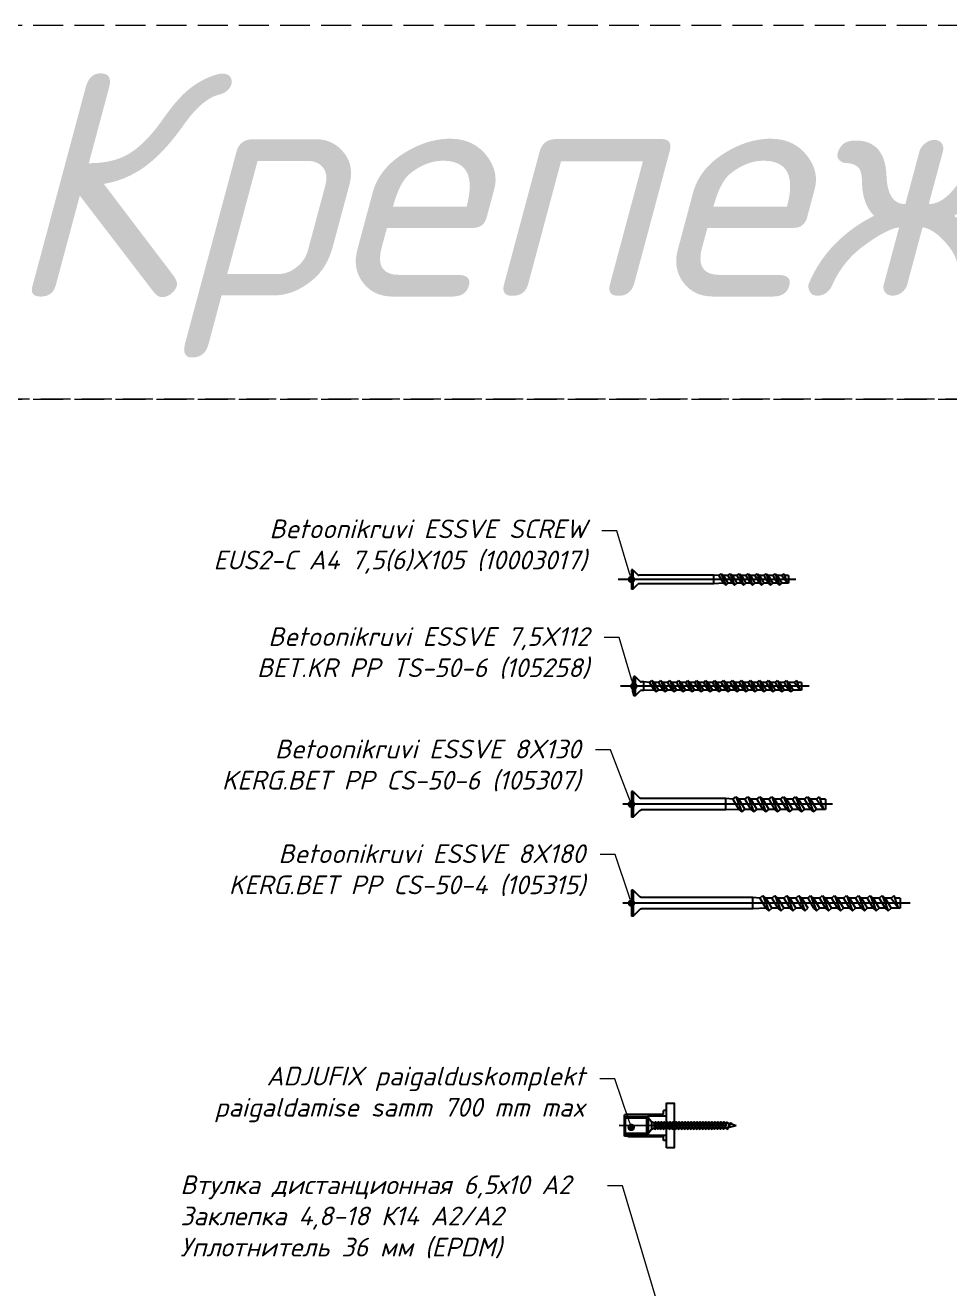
# Model space of a CAD drawing. Header units: millimetres. Extents: x -29692 to 34729, y -8412 to 43293.
# Drawn here: x -16220 to -15602, y 1656 to 2500 of the extents above; entities that cross this region are included whole.
import ezdxf
from ezdxf import colors
from ezdxf.entities.mleader import LeaderData, LeaderLine
from ezdxf.math import Vec2, Vec3

# ---------------------------------------------------------------- set-up
doc = ezdxf.new("R2010")
doc.units = ezdxf.units.MM
doc.linetypes.add('JIS_02_4.0', pattern=[5.5, 4, -1.5])
doc.layers.add('_0_004_Текст_01', color=7, linetype='Continuous', lineweight=18)
doc.layers.add('_0_023 _Линия_04', color=96, linetype='JIS_02_4.0', lineweight=9, plot=False)
doc.styles.add('_DZ_2.5', font='isocpeui.ttf', dxfattribs={"height": 2.5})
doc.styles.add('_DZ_4', font='isocpeui.ttf', dxfattribs={"height": 4})

# ---------------------------------------------------------------- blocks, each defined once
blk = doc.blocks.new('_Dot')
at = {"color": 0, "linetype": 'ByBlock', "lineweight": -2}
blk.add_line((-0.5, 0), (-1, 0), dxfattribs=at)
at = {"color": 0, "linetype": 'ByBlock', "const_width": 0.5}
blk.add_lwpolyline([(-0.25, 0, 1), (0.25, 0, 1)], format="xyb", close=True, dxfattribs=at)
blk = doc.blocks.new('ESSVE 7_5(6)X105')
at = {"color": 0, "linetype": 'ByBlock', "lineweight": -2}
for p, q in [((110, 0), (-8.83, 0)), ((0, 6.5), (0, -6.5)), ((0.87, 6.5), (0, 6.5)), ((0.87, 6.5), (0.87, -6.5)), ((0.87, 6.5), (4.22, 3.14)), ((55, 2.85), (4.93, 2.85)), ((55, -2.85), (55, 2.85)), ((58.5, 2.55), (55, 2.85)), ((58.5, 2.55), (60, 3.8)), ((58.5, 2.55), (61.5, -2.55)), ((60, 3.8), (61.5, 2.55)), ((60, 3.8), (63, -3.8)), ((64.5, 2.55), (61.5, 2.55)), ((61.5, 2.55), (64.5, -2.55)), ((64.5, 2.55), (66, 3.8)), ((64.5, 2.55), (67.5, -2.55)), ((66, 3.8), (69, -3.8)), ((66, 3.8), (67.5, 2.55)), ((70.5, 2.55), (67.5, 2.55)), ((67.5, 2.55), (70.5, -2.55)), ((70.5, 2.55), (72, 3.8)), ((70.5, 2.55), (73.5, -2.55)), ((72, 3.8), (75, -3.8)), ((72, 3.8), (73.5, 2.55)), ((76.5, 2.55), (73.5, 2.55)), ((73.5, 2.55), (76.5, -2.55)), ((76.5, 2.55), (78, 3.8)), ((76.5, 2.55), (79.5, -2.55)), ((78, 3.8), (81, -3.8)), ((78, 3.8), (79.5, 2.55)), ((82.5, 2.55), (79.5, 2.55)), ((79.5, 2.55), (82.5, -2.55)), ((82.5, 2.55), (84, 3.8)), ((82.5, 2.55), (85.5, -2.55)), ((84, 3.8), (87, -3.8)), ((84, 3.8), (85.5, 2.55)), ((88.5, 2.55), (85.5, 2.55)), ((85.5, 2.55), (88.5, -2.55)), ((88.5, 2.55), (90, 3.8)), ((88.5, 2.55), (91.5, -2.55)), ((90, 3.8), (91.5, 2.55)), ((90, 3.8), (93, -3.8)), ((94.5, 2.55), (91.5, 2.55)), ((91.5, 2.55), (94.5, -2.55)), ((94.5, 2.55), (96, 3.8)), ((94.5, 2.55), (97.5, -2.55)), ((96, 3.8), (97.5, 2.55)), ((96, 3.8), (99, -3.8)), ((97.5, 2.55), (100.5, -2.55)), ((100.5, 2.55), (97.5, 2.55)), ((100.5, 2.55), (102, 3.8)), ((100.5, 2.55), (104.25, -2.55)), ((104.25, -2.55), (102, 3.8)), ((105, 2.55), (102.44, 2.55)), ((105, 2.55), (105, -2.55)), ((0.87, -6.5), (0, -6.5)), ((0.87, -6.5), (4.22, -3.14)), ((55, -2.85), (4.93, -2.85)), ((61.5, -2.55), (55, -2.85)), ((61.5, -2.55), (63, -3.8)), ((63, -3.8), (64.5, -2.55)), ((67.5, -2.55), (64.5, -2.55)), ((67.5, -2.55), (69, -3.8)), ((69, -3.8), (70.5, -2.55)), ((73.5, -2.55), (70.5, -2.55)), ((73.5, -2.55), (75, -3.8)), ((75, -3.8), (76.5, -2.55)), ((79.5, -2.55), (76.5, -2.55)), ((79.5, -2.55), (81, -3.8)), ((81, -3.8), (82.5, -2.55)), ((85.5, -2.55), (82.5, -2.55)), ((85.5, -2.55), (87, -3.8)), ((87, -3.8), (88.5, -2.55)), ((91.5, -2.55), (88.5, -2.55)), ((91.5, -2.55), (93, -3.8)), ((93, -3.8), (94.5, -2.55)), ((97.5, -2.55), (94.5, -2.55)), ((97.5, -2.55), (99, -3.8)), ((99, -3.8), (100.5, -2.55)), ((105, -2.55), (100.5, -2.55))]:
    blk.add_line(p, q, dxfattribs=at)
for centre, start, end in [((4.93, 3.85), 225, 270), ((4.93, -3.85), 90, 135)]:
    blk.add_arc(centre, 1, start, end, dxfattribs=at)
blk = doc.blocks.new('ESSVE CS-50-4 8X180')
at = {"color": 0, "linetype": 'ByBlock', "lineweight": -2}
for p, q in [((-1.15, 8.64), (-5.62, 4.18)), ((-1.15, 8.64), (0, 8.64)), ((-1.15, 8.64), (-1.15, -8.64)), ((0, 8.64), (0, -8.64)), ((-186.3, 0), (5.79, 0)), ((-179.65, 3.39), (-179.65, -3.39)), ((-179.65, 3.39), (-176.25, 3.39)), ((-178.65, -3.39), (-175.66, 5.05)), ((-173.67, 3.39), (-178.65, -3.39)), ((-173.67, 3.39), (-175.66, 5.05)), ((-169.67, 3.39), (-173.67, -3.39)), ((-173.67, 3.39), (-169.67, 3.39)), ((-167.68, 5.05), (-171.67, -5.05)), ((-167.68, 5.05), (-169.67, 3.39)), ((-165.68, 3.39), (-169.67, -3.39)), ((-165.68, 3.39), (-167.68, 5.05)), ((-165.68, 3.39), (-161.69, 3.39)), ((-161.69, 3.39), (-165.68, -3.39)), ((-159.7, 5.05), (-163.69, -5.05)), ((-159.7, 5.05), (-161.69, 3.39)), ((-157.7, 3.39), (-161.69, -3.39)), ((-157.7, 3.39), (-159.7, 5.05)), ((-157.7, 3.39), (-153.71, 3.39)), ((-153.71, 3.39), (-157.7, -3.39)), ((-151.72, 5.05), (-155.71, -5.05)), ((-151.72, 5.05), (-153.71, 3.39)), ((-149.72, 3.39), (-153.71, -3.39)), ((-149.72, 3.39), (-151.72, 5.05)), ((-149.72, 3.39), (-145.73, 3.39)), ((-145.73, 3.39), (-149.72, -3.39)), ((-143.74, 5.05), (-147.73, -5.05)), ((-143.74, 5.05), (-145.73, 3.39)), ((-141.74, 3.39), (-145.73, -3.39)), ((-141.74, 3.39), (-143.74, 5.05)), ((-141.74, 3.39), (-137.76, 3.39)), ((-137.76, 3.39), (-141.74, -3.39)), ((-135.76, 5.05), (-139.75, -5.05)), ((-135.76, 5.05), (-137.76, 3.39)), ((-133.77, 3.39), (-137.76, -3.39)), ((-133.77, 3.39), (-135.76, 5.05)), ((-133.77, 3.39), (-129.78, 3.39)), ((-129.78, 3.39), (-133.77, -3.39)), ((-127.78, 5.05), (-131.77, -5.05)), ((-127.78, 5.05), (-129.78, 3.39)), ((-125.79, 3.39), (-129.78, -3.39)), ((-125.79, 3.39), (-127.78, 5.05)), ((-125.79, 3.39), (-121.8, 3.39)), ((-121.8, 3.39), (-125.79, -3.39)), ((-119.8, 5.05), (-123.79, -5.05)), ((-119.8, 5.05), (-121.8, 3.39)), ((-117.81, 3.39), (-121.8, -3.39)), ((-117.81, 3.39), (-119.8, 5.05)), ((-117.81, 3.39), (-113.82, 3.39)), ((-113.82, 3.39), (-117.81, -3.39)), ((-111.82, 5.05), (-115.81, -5.05)), ((-111.82, 5.05), (-113.82, 3.39)), ((-109.83, 3.39), (-113.82, -3.39)), ((-109.83, 3.39), (-111.82, 5.05)), ((-109.83, 3.39), (-105.84, 3.39)), ((-105.84, 3.39), (-109.83, -3.39)), ((-103.84, 5.05), (-107.83, -5.05)), ((-103.84, 5.05), (-105.84, 3.39)), ((-101.85, 3.39), (-105.84, -3.39)), ((-101.85, 3.39), (-103.84, 5.05)), ((-101.85, 3.39), (-97.86, 3.39)), ((-97.86, 3.39), (-101.85, -3.39)), ((-95.86, 5.05), (-99.85, -5.05)), ((-95.86, 5.05), (-97.86, 3.39)), ((-93.87, 3.39), (-97.86, -3.39)), ((-93.87, 3.39), (-95.86, 5.05)), ((-93.87, 3.39), (-89.88, 3.39)), ((-89.88, 3.39), (-93.87, -3.39)), ((-87.88, 5.05), (-91.87, -5.05)), ((-87.88, 5.05), (-89.88, 3.39)), ((-85.89, 3.39), (-89.88, -3.39)), ((-85.89, 3.39), (-87.88, 5.05)), ((-85.89, 3.39), (-81.23, 3.79)), ((-81.23, 3.79), (-6.56, 3.79)), ((-81.23, -3.79), (-81.23, 3.79)), ((-179.65, -3.39), (-173.67, -3.39)), ((-171.67, -5.05), (-173.67, -3.39)), ((-169.67, -3.39), (-171.67, -5.05)), ((-169.67, -3.39), (-165.68, -3.39)), ((-163.69, -5.05), (-165.68, -3.39)), ((-161.69, -3.39), (-163.69, -5.05)), ((-161.69, -3.39), (-157.7, -3.39)), ((-155.71, -5.05), (-157.7, -3.39)), ((-153.71, -3.39), (-155.71, -5.05)), ((-153.71, -3.39), (-149.72, -3.39)), ((-147.73, -5.05), (-149.72, -3.39)), ((-145.73, -3.39), (-147.73, -5.05)), ((-145.73, -3.39), (-141.74, -3.39)), ((-139.75, -5.05), (-141.74, -3.39)), ((-137.76, -3.39), (-139.75, -5.05)), ((-137.76, -3.39), (-133.77, -3.39)), ((-131.77, -5.05), (-133.77, -3.39)), ((-129.78, -3.39), (-131.77, -5.05)), ((-129.78, -3.39), (-125.79, -3.39)), ((-123.79, -5.05), (-125.79, -3.39)), ((-121.8, -3.39), (-123.79, -5.05)), ((-115.81, -5.05), (-117.81, -3.39)), ((-113.82, -3.39), (-115.81, -5.05)), ((-113.82, -3.39), (-109.83, -3.39)), ((-107.83, -5.05), (-109.83, -3.39)), ((-105.84, -3.39), (-107.83, -5.05)), ((-105.84, -3.39), (-101.85, -3.39)), ((-99.85, -5.05), (-101.85, -3.39)), ((-97.86, -3.39), (-99.85, -5.05)), ((-97.86, -3.39), (-93.87, -3.39)), ((-91.87, -5.05), (-93.87, -3.39)), ((-89.88, -3.39), (-91.87, -5.05)), ((-89.88, -3.39), (-81.23, -3.79)), ((-81.23, -3.79), (-6.56, -3.79)), ((-1.15, -8.64), (-5.62, -4.18)), ((-1.15, -8.64), (0, -8.64))]:
    blk.add_line(p, q, dxfattribs=at)
for centre, start, end in [((-6.56, 5.12), 270, 315), ((-6.56, -5.12), 45, 90)]:
    blk.add_arc(centre, 1.33, start, end, dxfattribs=at)
blk = doc.blocks.new('ESSVE CS-50-6 8X130')
at = {"color": 0, "linetype": 'ByBlock', "lineweight": -2}
for p, q in [((-1.15, 8.64), (-5.62, 4.18)), ((-1.15, 8.64), (0, 8.64)), ((-1.15, 8.64), (-1.15, -8.64)), ((0, 8.64), (0, -8.64)), ((-134.41, 0), (5.79, 0)), ((-129.65, 3.39), (-129.65, -3.39)), ((-129.65, 3.39), (-126.25, 3.39)), ((-128.65, -3.39), (-125.66, 5.05)), ((-123.67, 3.39), (-128.65, -3.39)), ((-123.67, 3.39), (-125.66, 5.05)), ((-119.67, 3.39), (-123.67, -3.39)), ((-123.67, 3.39), (-119.67, 3.39)), ((-117.68, 5.05), (-121.67, -5.05)), ((-117.68, 5.05), (-119.67, 3.39)), ((-115.68, 3.39), (-119.67, -3.39)), ((-115.68, 3.39), (-117.68, 5.05)), ((-115.68, 3.39), (-111.69, 3.39)), ((-111.69, 3.39), (-115.68, -3.39)), ((-109.7, 5.05), (-113.69, -5.05)), ((-109.7, 5.05), (-111.69, 3.39)), ((-107.7, 3.39), (-111.69, -3.39)), ((-107.7, 3.39), (-109.7, 5.05)), ((-107.7, 3.39), (-103.71, 3.39)), ((-103.71, 3.39), (-107.7, -3.39)), ((-101.72, 5.05), (-105.71, -5.05)), ((-101.72, 5.05), (-103.71, 3.39)), ((-99.72, 3.39), (-103.71, -3.39)), ((-99.72, 3.39), (-101.72, 5.05)), ((-99.72, 3.39), (-95.73, 3.39)), ((-95.73, 3.39), (-99.72, -3.39)), ((-99.72, 3.39), (-95.73, 3.39)), ((-95.73, 3.39), (-99.72, -3.39)), ((-93.74, 5.05), (-97.73, -5.05)), ((-93.74, 5.05), (-97.73, -5.05)), ((-93.74, 5.05), (-95.73, 3.39)), ((-93.74, 5.05), (-95.73, 3.39)), ((-91.74, 3.39), (-95.73, -3.39)), ((-91.74, 3.39), (-95.73, -3.39)), ((-91.74, 3.39), (-93.74, 5.05)), ((-91.74, 3.39), (-93.74, 5.05)), ((-91.74, 3.39), (-87.76, 3.39)), ((-87.76, 3.39), (-91.74, -3.39)), ((-91.74, 3.39), (-87.76, 3.39)), ((-87.76, 3.39), (-91.74, -3.39)), ((-85.76, 5.05), (-89.75, -5.05)), ((-85.76, 5.05), (-89.75, -5.05)), ((-85.76, 5.05), (-87.76, 3.39)), ((-85.76, 5.05), (-87.76, 3.39)), ((-83.77, 3.39), (-87.76, -3.39)), ((-83.77, 3.39), (-87.76, -3.39)), ((-83.77, 3.39), (-85.76, 5.05)), ((-83.77, 3.39), (-85.76, 5.05)), ((-83.77, 3.39), (-79.78, 3.39)), ((-79.78, 3.39), (-83.77, -3.39)), ((-83.77, 3.39), (-79.78, 3.39)), ((-79.78, 3.39), (-83.77, -3.39)), ((-77.78, 5.05), (-81.77, -5.05)), ((-77.78, 5.05), (-81.77, -5.05)), ((-77.78, 5.05), (-79.78, 3.39)), ((-77.78, 5.05), (-79.78, 3.39)), ((-75.79, 3.39), (-79.78, -3.39)), ((-75.79, 3.39), (-79.78, -3.39)), ((-75.79, 3.39), (-77.78, 5.05)), ((-75.79, 3.39), (-77.78, 5.05)), ((-75.79, 3.39), (-71.8, 3.39)), ((-71.8, 3.39), (-75.79, -3.39)), ((-75.79, 3.39), (-71.8, 3.39)), ((-71.8, 3.39), (-75.79, -3.39)), ((-69.8, 5.05), (-73.79, -5.05)), ((-69.8, 5.05), (-73.79, -5.05)), ((-69.8, 5.05), (-71.8, 3.39)), ((-69.8, 5.05), (-71.8, 3.39)), ((-67.8, 3.39), (-71.8, -3.39)), ((-67.8, 3.39), (-71.8, -3.39)), ((-67.8, 3.39), (-69.8, 5.05)), ((-67.8, 3.39), (-69.8, 5.05)), ((-67.8, 3.39), (-63.15, 3.79)), ((-63.15, 3.79), (-6.56, 3.79)), ((-63.15, -3.79), (-63.15, 3.79)), ((-129.65, -3.39), (-123.67, -3.39)), ((-121.67, -5.05), (-123.67, -3.39)), ((-119.67, -3.39), (-121.67, -5.05)), ((-119.67, -3.39), (-115.68, -3.39)), ((-113.69, -5.05), (-115.68, -3.39)), ((-111.69, -3.39), (-113.69, -5.05)), ((-111.69, -3.39), (-107.7, -3.39)), ((-105.71, -5.05), (-107.7, -3.39)), ((-103.71, -3.39), (-105.71, -5.05)), ((-103.71, -3.39), (-99.72, -3.39)), ((-97.73, -5.05), (-99.72, -3.39)), ((-97.73, -5.05), (-99.72, -3.39)), ((-95.73, -3.39), (-97.73, -5.05)), ((-95.73, -3.39), (-97.73, -5.05)), ((-95.73, -3.39), (-91.74, -3.39)), ((-95.73, -3.39), (-91.74, -3.39)), ((-89.75, -5.05), (-91.74, -3.39)), ((-89.75, -5.05), (-91.74, -3.39)), ((-87.76, -3.39), (-89.75, -5.05)), ((-87.76, -3.39), (-89.75, -5.05)), ((-87.76, -3.39), (-83.77, -3.39)), ((-87.76, -3.39), (-83.77, -3.39)), ((-81.77, -5.05), (-83.77, -3.39)), ((-81.77, -5.05), (-83.77, -3.39)), ((-79.78, -3.39), (-81.77, -5.05)), ((-79.78, -3.39), (-81.77, -5.05)), ((-79.78, -3.39), (-75.79, -3.39)), ((-79.78, -3.39), (-75.79, -3.39)), ((-73.79, -5.05), (-75.79, -3.39)), ((-73.79, -5.05), (-75.79, -3.39)), ((-71.8, -3.39), (-73.79, -5.05)), ((-71.8, -3.39), (-73.79, -5.05)), ((-71.8, -3.39), (-63.15, -3.79)), ((-63.15, -3.79), (-6.56, -3.79)), ((-1.15, -8.64), (-5.62, -4.18)), ((-1.15, -8.64), (0, -8.64))]:
    blk.add_line(p, q, dxfattribs=at)
for centre, start, end in [((-6.56, 5.12), 270, 315), ((-6.56, -5.12), 45, 90)]:
    blk.add_arc(centre, 1.33, start, end, dxfattribs=at)
blk = doc.blocks.new('*U1131')
at = {"color": 0, "linetype": 'ByBlock', "lineweight": -2}
for p, q in [((0, -5.53), (0, 5.53)), ((0, 5.53), (0.85, 5.53)), ((0.85, 5.53), (0.85, -5.53)), ((0.85, 5.53), (3.4, 2.55)), ((3.4, -2.55), (3.4, 2.55)), ((3.4, 2.55), (5.11, 1.7)), ((5.11, -1.7), (5.11, 1.7)), ((5.11, 1.7), (5.11, 1.7)), ((5.11, 0), (5.45, -1.7)), ((6.25, 1.71), (7.06, 1.71)), ((6.25, 1.7), (7.37, -1.7)), ((8.19, 1.71), (9, 1.71)), ((8.19, 1.7), (9.32, -1.71)), ((10.13, 1.71), (10.94, 1.71)), ((10.13, 1.7), (11.25, -1.71)), ((12.07, 1.71), (12.94, 1.71)), ((12.08, 1.71), (13.2, -1.7)), ((14.08, 1.72), (14.95, 1.72)), ((14.08, 1.71), (15.2, -1.7)), ((16.08, 1.72), (16.95, 1.72)), ((16.08, 1.71), (17.2, -1.7)), ((18.08, 1.72), (18.95, 1.72)), ((18.08, 1.71), (19.2, -1.7)), ((20.08, 1.72), (20.95, 1.72)), ((20.08, 1.71), (21.2, -1.7)), ((22.08, 1.72), (22.95, 1.72)), ((22.08, 1.71), (23.2, -1.7)), ((24.08, 1.72), (24.95, 1.72)), ((24.08, 1.71), (25.2, -1.7)), ((26.08, 1.72), (26.95, 1.72)), ((26.08, 1.71), (27.2, -1.7)), ((28.08, 1.72), (28.95, 1.72)), ((28.08, 1.71), (29.2, -1.7)), ((30.08, 1.72), (30.95, 1.72)), ((30.08, 1.71), (31.2, -1.7)), ((32.08, 1.72), (32.95, 1.72)), ((32.08, 1.71), (33.2, -1.7)), ((34.08, 1.72), (34.95, 1.72)), ((34.08, 1.71), (35.2, -1.7)), ((36.08, 1.72), (36.95, 1.72)), ((36.08, 1.71), (37.2, -1.7)), ((38.08, 1.72), (38.95, 1.72)), ((38.08, 1.71), (39.2, -1.7)), ((40.08, 1.72), (40.95, 1.72)), ((40.08, 1.71), (41.2, -1.7)), ((42.08, 1.72), (42.95, 1.72)), ((42.08, 1.71), (43.2, -1.7)), ((44.08, 1.72), (44.95, 1.72)), ((44.08, 1.71), (45.2, -1.7)), ((46.08, 1.72), (46.95, 1.72)), ((46.08, 1.71), (47.2, -1.7)), ((48.08, 1.72), (48.95, 1.72)), ((48.08, 1.71), (49.2, -1.7)), ((50.08, 1.72), (50.95, 1.72)), ((50.08, 1.71), (51.2, -1.7)), ((52.09, 1.72), (52.68, 1.72)), ((52.09, 1.72), (53.21, -1.5)), ((52.68, 1.72), (53.45, 1.68)), ((54.59, 1.68), (55.71, -1.02)), ((54.72, 1.36), (60, 0)), ((56.85, -1.01), (60, 0)), ((0.85, -5.53), (0, -5.53)), ((0.85, -5.53), (3.4, -2.55)), ((3.4, -2.55), (5.11, -1.7)), ((5.11, -1.7), (5.45, -1.7)), ((6.59, -1.7), (7.37, -1.7)), ((9.32, -1.7), (8.52, -1.7)), ((11.26, -1.7), (10.46, -1.7)), ((13.2, -1.7), (12.39, -1.7)), ((15.2, -1.7), (14.34, -1.7)), ((16.3, -1.69), (17.33, -1.69)), ((18.3, -1.69), (19.33, -1.69)), ((20.3, -1.69), (21.33, -1.69)), ((22.3, -1.69), (23.33, -1.69)), ((24.3, -1.69), (25.33, -1.69)), ((26.3, -1.69), (27.33, -1.69)), ((28.3, -1.69), (29.33, -1.69)), ((30.3, -1.69), (31.33, -1.69)), ((32.3, -1.69), (33.33, -1.69)), ((34.3, -1.69), (35.33, -1.69)), ((36.3, -1.69), (37.33, -1.69)), ((38.3, -1.69), (39.33, -1.69)), ((40.3, -1.69), (41.33, -1.69)), ((42.3, -1.69), (43.33, -1.69)), ((44.3, -1.69), (45.33, -1.69)), ((46.3, -1.69), (47.33, -1.69)), ((48.3, -1.69), (49.33, -1.69)), ((50.3, -1.69), (51.33, -1.69)), ((52.3, -1.69), (53.33, -1.69)), ((54.35, -1.5), (55.88, -1.29))]:
    blk.add_line(p, q, dxfattribs=at)
for points, start_tangent, end_tangent in [([(5.11, 1.7), (5.74, 2.5), (6.25, 1.7)], (0.571797, 0.820395), (0.389557, -0.921002)), ([(5.11, 1.7), (5.82, 1.43), (6.64, 0.11), (7.37, -1.7)], (0.99352, -0.113659), (0.389557, -0.921002)), ([(6.59, -1.69), (5.83, -1.45), (5.5, -1.08), (5.11, 0)], (-0.99352, 0.113659), (-0.389557, 0.921002)), ([(8.51, -1.7), (7.8, -1.43), (6.98, -0.11), (6.25, 1.7)], (-0.99352, 0.113659), (-0.389557, 0.921002)), ([(7.05, 1.7), (7.68, 2.5), (8.19, 1.7)], (0.571797, 0.820395), (0.389557, -0.921002)), ([(7.05, 1.7), (7.76, 1.43), (8.58, 0.11), (9.31, -1.7)], (0.99352, -0.113659), (0.389557, -0.921002)), ([(10.46, -1.7), (9.74, -1.43), (8.92, -0.11), (8.19, 1.7)], (-0.99352, 0.113659), (-0.389557, 0.921002)), ([(8.99, 1.7), (9.62, 2.5), (10.13, 1.7)], (0.571797, 0.820395), (0.389557, -0.921002)), ([(8.99, 1.7), (9.7, 1.43), (10.52, 0.11), (11.25, -1.7)], (0.99352, -0.113659), (0.389557, -0.921002)), ([(12.39, -1.7), (11.68, -1.43), (10.86, -0.11), (10.13, 1.7)], (-0.99352, 0.113659), (-0.389557, 0.921002)), ([(10.94, 1.71), (11.56, 2.51), (12.08, 1.71)], (0.571797, 0.820395), (0.389557, -0.921002)), ([(10.94, 1.71), (11.65, 1.43), (12.47, 0.12), (13.2, -1.7)], (0.99352, -0.113659), (0.389557, -0.921002)), ([(14.34, -1.7), (13.63, -1.42), (12.81, -0.1), (12.08, 1.71)], (-0.99352, 0.113659), (-0.389557, 0.921002)), ([(12.94, 1.71), (13.57, 2.51), (14.08, 1.71)], (0.571797, 0.820395), (0.389557, -0.921002)), ([(12.94, 1.71), (13.65, 1.43), (14.47, 0.12), (15.2, -1.69)], (0.99352, -0.113659), (0.389557, -0.921002)), ([(16.34, -1.69), (15.63, -1.42), (14.81, -0.1), (14.08, 1.71)], (-0.99352, 0.113659), (-0.389557, 0.921002)), ([(14.94, 1.71), (15.57, 2.51), (16.08, 1.71)], (0.571797, 0.820395), (0.389557, -0.921002)), ([(14.94, 1.71), (15.65, 1.43), (16.47, 0.12), (17.2, -1.69)], (0.99352, -0.113659), (0.389557, -0.921002)), ([(18.34, -1.69), (17.63, -1.42), (16.81, -0.1), (16.08, 1.71)], (-0.99352, 0.113659), (-0.389557, 0.921002)), ([(16.94, 1.71), (17.57, 2.51), (18.08, 1.71)], (0.571797, 0.820395), (0.389557, -0.921002)), ([(16.94, 1.71), (17.65, 1.43), (18.47, 0.12), (19.2, -1.69)], (0.99352, -0.113659), (0.389557, -0.921002)), ([(20.34, -1.69), (19.63, -1.42), (18.81, -0.1), (18.08, 1.71)], (-0.99352, 0.113659), (-0.389557, 0.921002)), ([(18.94, 1.71), (19.57, 2.51), (20.08, 1.71)], (0.571797, 0.820395), (0.389557, -0.921002)), ([(18.94, 1.71), (19.65, 1.43), (20.47, 0.12), (21.2, -1.69)], (0.99352, -0.113659), (0.389557, -0.921002)), ([(22.34, -1.69), (21.63, -1.42), (20.81, -0.1), (20.08, 1.71)], (-0.99352, 0.113659), (-0.389557, 0.921002)), ([(20.94, 1.71), (21.57, 2.51), (22.08, 1.71)], (0.571797, 0.820395), (0.389557, -0.921002)), ([(20.94, 1.71), (21.65, 1.43), (22.47, 0.12), (23.2, -1.69)], (0.99352, -0.113659), (0.389557, -0.921002)), ([(24.34, -1.69), (23.63, -1.42), (22.81, -0.1), (22.08, 1.71)], (-0.99352, 0.113659), (-0.389557, 0.921002)), ([(22.94, 1.71), (23.57, 2.51), (24.08, 1.71)], (0.571797, 0.820395), (0.389557, -0.921002)), ([(22.94, 1.71), (23.65, 1.43), (24.47, 0.12), (25.2, -1.69)], (0.99352, -0.113659), (0.389557, -0.921002)), ([(26.34, -1.69), (25.63, -1.42), (24.81, -0.1), (24.08, 1.71)], (-0.99352, 0.113659), (-0.389557, 0.921002)), ([(24.94, 1.71), (25.57, 2.51), (26.08, 1.71)], (0.571797, 0.820395), (0.389557, -0.921002)), ([(24.94, 1.71), (25.65, 1.43), (26.47, 0.12), (27.2, -1.69)], (0.99352, -0.113659), (0.389557, -0.921002)), ([(28.34, -1.69), (27.63, -1.42), (26.81, -0.1), (26.08, 1.71)], (-0.99352, 0.113659), (-0.389557, 0.921002)), ([(26.94, 1.71), (27.57, 2.51), (28.08, 1.71)], (0.571797, 0.820395), (0.389557, -0.921002)), ([(26.94, 1.71), (27.65, 1.44), (28.47, 0.12), (29.2, -1.69)], (0.99352, -0.113659), (0.389557, -0.921002)), ([(30.34, -1.69), (29.63, -1.42), (28.81, -0.1), (28.08, 1.71)], (-0.99352, 0.113659), (-0.389557, 0.921002)), ([(28.94, 1.71), (29.57, 2.51), (30.08, 1.71)], (0.571797, 0.820395), (0.389557, -0.921002)), ([(28.94, 1.71), (29.65, 1.44), (30.47, 0.12), (31.2, -1.69)], (0.99352, -0.113659), (0.389557, -0.921002)), ([(32.34, -1.69), (31.63, -1.42), (30.81, -0.1), (30.08, 1.71)], (-0.99352, 0.113659), (-0.389557, 0.921002)), ([(30.94, 1.71), (31.57, 2.51), (32.08, 1.71)], (0.571797, 0.820395), (0.389557, -0.921002)), ([(30.94, 1.71), (31.65, 1.44), (32.47, 0.12), (33.2, -1.69)], (0.99352, -0.113659), (0.389557, -0.921002)), ([(34.34, -1.69), (33.63, -1.42), (32.81, -0.1), (32.08, 1.71)], (-0.99352, 0.113659), (-0.389557, 0.921002)), ([(32.94, 1.71), (33.57, 2.51), (34.08, 1.71)], (0.571797, 0.820395), (0.389557, -0.921002)), ([(32.94, 1.71), (33.65, 1.44), (34.47, 0.12), (35.2, -1.69)], (0.99352, -0.113659), (0.389557, -0.921002)), ([(36.34, -1.69), (35.63, -1.42), (34.81, -0.1), (34.08, 1.71)], (-0.99352, 0.113659), (-0.389557, 0.921002)), ([(34.94, 1.71), (35.57, 2.51), (36.08, 1.71)], (0.571797, 0.820395), (0.389557, -0.921002)), ([(34.94, 1.71), (35.65, 1.44), (36.47, 0.12), (37.2, -1.69)], (0.99352, -0.113659), (0.389557, -0.921002)), ([(38.34, -1.69), (37.63, -1.42), (36.81, -0.1), (36.08, 1.71)], (-0.99352, 0.113659), (-0.389557, 0.921002)), ([(36.94, 1.71), (37.57, 2.51), (38.08, 1.71)], (0.571797, 0.820395), (0.389557, -0.921002)), ([(36.94, 1.71), (37.65, 1.44), (38.47, 0.12), (39.2, -1.69)], (0.99352, -0.113659), (0.389557, -0.921002)), ([(40.34, -1.69), (39.63, -1.42), (38.81, -0.1), (38.08, 1.71)], (-0.99352, 0.113659), (-0.389557, 0.921002)), ([(38.94, 1.71), (39.57, 2.51), (40.08, 1.71)], (0.571797, 0.820395), (0.389557, -0.921002)), ([(38.94, 1.71), (39.65, 1.44), (40.47, 0.12), (41.2, -1.69)], (0.99352, -0.113659), (0.389557, -0.921002)), ([(42.34, -1.69), (41.63, -1.42), (40.81, -0.1), (40.08, 1.71)], (-0.99352, 0.113659), (-0.389557, 0.921002)), ([(40.94, 1.71), (41.57, 2.51), (42.08, 1.71)], (0.571797, 0.820395), (0.389557, -0.921002)), ([(40.94, 1.71), (41.65, 1.44), (42.47, 0.12), (43.2, -1.69)], (0.99352, -0.113659), (0.389557, -0.921002)), ([(44.34, -1.69), (43.63, -1.42), (42.81, -0.1), (42.08, 1.71)], (-0.99352, 0.113659), (-0.389557, 0.921002)), ([(42.94, 1.71), (43.57, 2.51), (44.08, 1.71)], (0.571797, 0.820395), (0.389557, -0.921002)), ([(42.94, 1.71), (43.65, 1.44), (44.47, 0.12), (45.2, -1.69)], (0.99352, -0.113659), (0.389557, -0.921002)), ([(46.34, -1.69), (45.63, -1.42), (44.81, -0.1), (44.08, 1.71)], (-0.99352, 0.113659), (-0.389557, 0.921002)), ([(44.94, 1.71), (45.57, 2.51), (46.08, 1.71)], (0.571797, 0.820395), (0.389557, -0.921002)), ([(44.94, 1.71), (45.65, 1.44), (46.47, 0.12), (47.2, -1.69)], (0.99352, -0.113659), (0.389557, -0.921002)), ([(48.34, -1.69), (47.63, -1.42), (46.81, -0.1), (46.08, 1.71)], (-0.99352, 0.113659), (-0.389557, 0.921002)), ([(46.94, 1.71), (47.57, 2.51), (48.08, 1.71)], (0.571797, 0.820395), (0.389557, -0.921002)), ([(46.94, 1.71), (47.65, 1.44), (48.47, 0.12), (49.2, -1.69)], (0.99352, -0.113659), (0.389557, -0.921002)), ([(50.34, -1.69), (49.63, -1.42), (48.81, -0.1), (48.08, 1.71)], (-0.99352, 0.113659), (-0.389557, 0.921002)), ([(48.94, 1.71), (49.57, 2.51), (50.08, 1.71)], (0.571797, 0.820395), (0.389557, -0.921002)), ([(48.94, 1.71), (49.65, 1.44), (50.47, 0.12), (51.2, -1.69)], (0.99352, -0.113659), (0.389557, -0.921002)), ([(52.34, -1.69), (51.63, -1.42), (50.81, -0.1), (50.08, 1.71)], (-0.99352, 0.113659), (-0.389557, 0.921002)), ([(50.95, 1.72), (51.57, 2.52), (52.09, 1.72)], (0.571797, 0.820395), (0.389557, -0.921002)), ([(50.95, 1.72), (51.66, 1.44), (52.52, 0.12), (53.21, -1.5)], (0.99352, -0.113659), (0.389557, -0.921002)), ([(54.35, -1.5), (53.64, -1.22), (52.77, 0.1), (52.09, 1.72)], (-0.99352, 0.113659), (-0.389557, 0.921002)), ([(53.45, 1.68), (54.07, 2.48), (54.59, 1.69)], (0.571797, 0.820395), (0.389557, -0.921002)), ([(53.45, 1.68), (54.16, 1.4), (55.02, 0.28), (55.71, -1.02)], (0.99352, -0.113659), (0.389557, -0.921002)), ([(56.85, -1.01), (56.14, -0.74), (55.27, 0.26), (54.59, 1.69)], (-0.99352, 0.113659), (-0.389557, 0.921002)), ([(5.45, -1.7), (6.08, -2.5), (6.59, -1.7)], (0.571797, -0.820395), (0.389557, 0.921002)), ([(7.37, -1.71), (8, -2.5), (8.51, -1.71)], (0.571797, -0.820395), (0.389557, 0.921002)), ([(9.31, -1.71), (9.94, -2.51), (10.45, -1.71)], (0.571797, -0.820395), (0.389557, 0.921002)), ([(11.25, -1.71), (11.88, -2.51), (12.39, -1.71)], (0.571797, -0.820395), (0.389557, 0.921002)), ([(13.2, -1.7), (13.83, -2.5), (14.34, -1.7)], (0.571797, -0.820395), (0.389557, 0.921002)), ([(15.2, -1.7), (15.83, -2.5), (16.34, -1.7)], (0.571797, -0.820395), (0.389557, 0.921002)), ([(17.2, -1.7), (17.83, -2.5), (18.34, -1.7)], (0.571797, -0.820395), (0.389557, 0.921002)), ([(19.2, -1.7), (19.83, -2.5), (20.34, -1.7)], (0.571797, -0.820395), (0.389557, 0.921002)), ([(21.2, -1.7), (21.83, -2.5), (22.34, -1.7)], (0.571797, -0.820395), (0.389557, 0.921002)), ([(23.2, -1.7), (23.83, -2.5), (24.34, -1.7)], (0.571797, -0.820395), (0.389557, 0.921002)), ([(25.2, -1.7), (25.83, -2.5), (26.34, -1.7)], (0.571797, -0.820395), (0.389557, 0.921002)), ([(27.2, -1.7), (27.83, -2.5), (28.34, -1.7)], (0.571797, -0.820395), (0.389557, 0.921002)), ([(29.2, -1.7), (29.83, -2.5), (30.34, -1.7)], (0.571797, -0.820395), (0.389557, 0.921002)), ([(31.2, -1.7), (31.83, -2.5), (32.34, -1.7)], (0.571797, -0.820395), (0.389557, 0.921002)), ([(33.2, -1.7), (33.83, -2.5), (34.34, -1.7)], (0.571797, -0.820395), (0.389557, 0.921002)), ([(35.2, -1.7), (35.83, -2.5), (36.34, -1.7)], (0.571797, -0.820395), (0.389557, 0.921002)), ([(37.2, -1.7), (37.83, -2.5), (38.34, -1.7)], (0.571797, -0.820395), (0.389557, 0.921002)), ([(39.2, -1.7), (39.83, -2.5), (40.34, -1.7)], (0.571797, -0.820395), (0.389557, 0.921002)), ([(41.2, -1.7), (41.83, -2.5), (42.34, -1.7)], (0.571797, -0.820395), (0.389557, 0.921002)), ([(43.2, -1.7), (43.83, -2.5), (44.34, -1.7)], (0.571797, -0.820395), (0.389557, 0.921002)), ([(45.2, -1.7), (45.83, -2.5), (46.34, -1.7)], (0.571797, -0.820395), (0.389557, 0.921002)), ([(47.2, -1.7), (47.83, -2.5), (48.34, -1.7)], (0.571797, -0.820395), (0.389557, 0.921002)), ([(49.2, -1.7), (49.83, -2.5), (50.34, -1.7)], (0.571797, -0.820395), (0.389557, 0.921002)), ([(51.2, -1.7), (51.83, -2.5), (52.34, -1.7)], (0.571797, -0.820395), (0.389557, 0.921002)), ([(53.21, -1.5), (53.85, -2.31), (54.35, -1.5)], (0.571797, -0.820395), (0.389557, 0.921002)), ([(55.71, -1.02), (56.35, -1.83), (56.85, -1.01)], (0.571797, -0.820395), (0.389557, 0.921002))]:
    blk.add_spline(points, degree=3, dxfattribs=dict(at, start_tangent=start_tangent, end_tangent=end_tangent))
blk = doc.blocks.new('Adjufix_21')
at = {"color": 0, "linetype": 'ByBlock', "lineweight": -2}
for p, q in [((0, 10), (-2, 10)), ((-2, 10), (-2, 7.45)), ((-31.62, -0.12), (40.23, 0)), ((-25.96, 7.45), (-28, 7.09)), ((-28, 7.09), (-28, -7.09)), ((-28, 6), (-12.5, 6)), ((-28, 6), (-27.45, 5.05)), ((-27.45, 5.05), (-27.45, -5.05)), ((-27.45, 5.05), (-13.45, 5.05)), ((-25.96, 7.45), (-2, 7.45)), ((-12, 6.5), (-13.45, 5.05)), ((-13.45, -5.05), (-13.45, 5.05)), ((-12, 6.5), (0, 6.5)), ((-12, 6.5), (-12, -6.5)), ((-28, -6), (-27.45, -5.05)), ((-28, -6), (-12.5, -6)), ((-25.96, -7.45), (-28, -7.09)), ((-27.45, -5.05), (-13.45, -5.05)), ((-25.96, -7.45), (-2, -7.45)), ((-12, -6.5), (-13.45, -5.05)), ((-12, -6.5), (0, -6.5)), ((-2, -7.45), (-2, -10)), ((0, -10), (-2, -10))]:
    blk.add_line(p, q, dxfattribs=at)
blk.add_lwpolyline([(0, 15), (0, -15), (5, -15), (5, 15)], close=True, dxfattribs=at)
blk.add_blockref('*U1131', (-13.45, 0), dxfattribs=at)
blk = doc.blocks.new('ESSVE 7.5X112')
at = {"color": 0, "linetype": 'ByBlock', "lineweight": -2}
for p, q in [((116.26, 0), (-9.7, 0)), ((-0.87, 6.5), (-0.87, -6.5)), ((0, 6.5), (-0.87, 6.5)), ((0, 6.5), (0, -6.5)), ((0, 6.5), (3.36, 3.14)), ((5.74, 2.85), (4.06, 2.85)), ((5.74, -2.85), (5.74, 2.85)), ((9.63, 2.55), (5.74, 2.85)), ((9.63, 2.55), (11.13, 3.8)), ((9.63, 2.55), (12.63, -2.55)), ((11.13, 3.8), (14.13, -3.8)), ((11.13, 3.8), (12.63, 2.55)), ((15.63, 2.55), (12.63, 2.55)), ((12.63, 2.55), (15.63, -2.55)), ((15.63, 2.55), (17.13, 3.8)), ((15.63, 2.55), (18.63, -2.55)), ((17.13, 3.8), (20.13, -3.8)), ((17.13, 3.8), (18.63, 2.55)), ((21.63, 2.55), (18.63, 2.55)), ((18.63, 2.55), (21.63, -2.55)), ((21.63, 2.55), (23.13, 3.8)), ((21.63, 2.55), (24.63, -2.55)), ((23.13, 3.8), (24.63, 2.55)), ((23.13, 3.8), (26.13, -3.8)), ((27.63, 2.55), (24.63, 2.55)), ((24.63, 2.55), (27.63, -2.55)), ((27.63, 2.55), (29.13, 3.8)), ((27.63, 2.55), (30.63, -2.55)), ((29.13, 3.8), (32.13, -3.8)), ((29.13, 3.8), (30.63, 2.55)), ((33.63, 2.55), (30.63, 2.55)), ((30.63, 2.55), (33.63, -2.55)), ((33.63, 2.55), (35.13, 3.8)), ((33.63, 2.55), (36.63, -2.55)), ((35.13, 3.8), (38.13, -3.8)), ((35.13, 3.8), (36.63, 2.55)), ((39.63, 2.55), (36.63, 2.55)), ((36.63, 2.55), (39.63, -2.55)), ((39.63, 2.55), (41.13, 3.8)), ((39.63, 2.55), (42.63, -2.55)), ((41.13, 3.8), (44.13, -3.8)), ((41.13, 3.8), (42.63, 2.55)), ((45.63, 2.55), (42.63, 2.55)), ((42.63, 2.55), (45.63, -2.55)), ((45.63, 2.55), (47.13, 3.8)), ((45.63, 2.55), (48.63, -2.55)), ((47.13, 3.8), (50.13, -3.8)), ((47.13, 3.8), (48.63, 2.55)), ((51.63, 2.55), (48.63, 2.55)), ((48.63, 2.55), (51.63, -2.55)), ((51.63, 2.55), (53.13, 3.8)), ((51.63, 2.55), (54.63, -2.55)), ((53.13, 3.8), (54.63, 2.55)), ((53.13, 3.8), (56.13, -3.8)), ((57.63, 2.55), (54.63, 2.55)), ((54.63, 2.55), (57.63, -2.55)), ((57.63, 2.55), (59.13, 3.8)), ((57.63, 2.55), (60.63, -2.55)), ((59.13, 3.8), (60.63, 2.55)), ((59.13, 3.8), (62.13, -3.8)), ((63.63, 2.55), (60.63, 2.55)), ((60.63, 2.55), (63.63, -2.55)), ((63.63, 2.55), (65.13, 3.8)), ((63.63, 2.55), (66.63, -2.55)), ((65.13, 3.8), (68.13, -3.8)), ((65.13, 3.8), (66.63, 2.55)), ((69.63, 2.55), (66.63, 2.55)), ((66.63, 2.55), (69.63, -2.55)), ((69.63, 2.55), (71.13, 3.8)), ((69.63, 2.55), (72.63, -2.55)), ((71.13, 3.8), (74.13, -3.8)), ((71.13, 3.8), (72.63, 2.55)), ((75.63, 2.55), (72.63, 2.55)), ((72.63, 2.55), (75.63, -2.55)), ((75.63, 2.55), (77.13, 3.8)), ((75.63, 2.55), (78.63, -2.55)), ((77.13, 3.8), (80.13, -3.8)), ((77.13, 3.8), (78.63, 2.55)), ((81.63, 2.55), (78.63, 2.55)), ((78.63, 2.55), (81.63, -2.55)), ((81.63, 2.55), (83.13, 3.8)), ((81.63, 2.55), (84.63, -2.55)), ((83.13, 3.8), (86.13, -3.8)), ((83.13, 3.8), (84.63, 2.55)), ((87.63, 2.55), (84.63, 2.55)), ((84.63, 2.55), (87.63, -2.55)), ((87.63, 2.55), (89.13, 3.8)), ((87.63, 2.55), (90.63, -2.55)), ((89.13, 3.8), (90.63, 2.55)), ((89.13, 3.8), (92.13, -3.8)), ((93.63, 2.55), (90.63, 2.55)), ((90.63, 2.55), (93.63, -2.55)), ((93.63, 2.55), (95.13, 3.8)), ((93.63, 2.55), (96.63, -2.55)), ((95.13, 3.8), (96.63, 2.55)), ((95.13, 3.8), (98.13, -3.8)), ((96.63, 2.55), (99.63, -2.55)), ((99.63, 2.55), (96.63, 2.55)), ((99.63, 2.55), (96.63, 2.55)), ((99.63, 2.55), (101.13, 3.8)), ((99.63, 2.55), (102.63, -2.55)), ((101.13, 3.8), (102.63, 2.55)), ((101.13, 3.8), (104.13, -3.8)), ((102.63, 2.55), (105.63, -2.55)), ((106.63, 2.55), (102.63, 2.55)), ((106.63, 2.55), (102.63, 2.55)), ((106.63, 2.55), (108.13, 3.8)), ((106.63, 2.55), (110.38, -2.55)), ((110.38, -2.55), (108.13, 3.8)), ((111.13, 2.55), (108.58, 2.55)), ((111.13, 2.55), (111.13, -2.55)), ((0, -6.5), (-0.87, -6.5)), ((0, -6.5), (3.36, -3.14)), ((5.74, -2.85), (4.06, -2.85)), ((12.63, -2.55), (5.74, -2.85)), ((12.63, -2.55), (14.13, -3.8)), ((14.13, -3.8), (15.63, -2.55)), ((18.63, -2.55), (15.63, -2.55)), ((18.63, -2.55), (20.13, -3.8)), ((20.13, -3.8), (21.63, -2.55)), ((24.63, -2.55), (21.63, -2.55)), ((24.63, -2.55), (26.13, -3.8)), ((26.13, -3.8), (27.63, -2.55)), ((30.63, -2.55), (27.63, -2.55)), ((30.63, -2.55), (32.13, -3.8)), ((32.13, -3.8), (33.63, -2.55)), ((36.63, -2.55), (33.63, -2.55)), ((36.63, -2.55), (38.13, -3.8)), ((38.13, -3.8), (39.63, -2.55)), ((42.63, -2.55), (39.63, -2.55)), ((42.63, -2.55), (44.13, -3.8)), ((44.13, -3.8), (45.63, -2.55)), ((48.63, -2.55), (45.63, -2.55)), ((48.63, -2.55), (50.13, -3.8)), ((50.13, -3.8), (51.63, -2.55)), ((54.63, -2.55), (51.63, -2.55)), ((54.63, -2.55), (56.13, -3.8)), ((56.13, -3.8), (57.63, -2.55)), ((60.63, -2.55), (57.63, -2.55)), ((60.63, -2.55), (62.13, -3.8)), ((62.13, -3.8), (63.63, -2.55)), ((66.63, -2.55), (63.63, -2.55)), ((66.63, -2.55), (68.13, -3.8)), ((68.13, -3.8), (69.63, -2.55)), ((72.63, -2.55), (69.63, -2.55)), ((72.63, -2.55), (74.13, -3.8)), ((74.13, -3.8), (75.63, -2.55)), ((78.63, -2.55), (75.63, -2.55)), ((78.63, -2.55), (80.13, -3.8)), ((80.13, -3.8), (81.63, -2.55)), ((84.63, -2.55), (81.63, -2.55)), ((84.63, -2.55), (86.13, -3.8)), ((86.13, -3.8), (87.63, -2.55)), ((90.63, -2.55), (87.63, -2.55)), ((90.63, -2.55), (92.13, -3.8)), ((92.13, -3.8), (93.63, -2.55)), ((96.63, -2.55), (93.63, -2.55)), ((96.63, -2.55), (98.13, -3.8)), ((98.13, -3.8), (99.63, -2.55)), ((102.63, -2.55), (99.63, -2.55)), ((102.63, -2.55), (104.13, -3.8)), ((104.13, -3.8), (105.63, -2.55)), ((111.13, -2.55), (105.63, -2.55))]:
    blk.add_line(p, q, dxfattribs=at)
for centre, radius, start, end in [((18.91, 0), 20.82, 161.80742, 198.19258), ((4.06, 3.85), 1, 225, 270), ((4.06, -3.85), 1, 90, 135)]:
    blk.add_arc(centre, radius, start, end, dxfattribs=at)

msp = doc.modelspace()

# ---------------------------------------------------------------- linework, layer by layer
at = {"layer": '_0_023 _Линия_04', "ltscale": 5, "transparency": 33554687}
for points in [[(-16984.319, 2500), (-14484.319, 2500), (-14484.319, 2250), (-16984.319, 2250)], [(-16984.319, 2250), (-14484.319, 2250), (-14484.319, 0), (-16984.319, 0)]]:
    msp.add_lwpolyline(points, close=True, dxfattribs=at)

# ---------------------------------------------------------------- block references
at = {"color": 0, "linetype": 'ByBlock', "lineweight": -2}
for name, p in [('ESSVE 7_5(6)X105', (-15814.349, 2129.601)), ('ESSVE 7.5X112', (-15811.904, 2058.234))]:
    msp.add_blockref(name, p, dxfattribs=at)
at = {"color": 0, "linetype": 'ByBlock', "lineweight": -2, "xscale": -1}
for name, p in [('ESSVE CS-50-6 8X130', (-15814.349, 1979.314)), ('ESSVE CS-50-4 8X180', (-15814.349, 1913.277))]:
    msp.add_blockref(name, p, dxfattribs=at)
at = {"color": 0, "linetype": 'ByBlock', "lineweight": -2, "xscale": -1, "rotation": 180}
msp.add_blockref('Adjufix_21', (-15790.906, 1764.671), dxfattribs=at)

# ---------------------------------------------------------------- texts
at = {"layer": '_0_004_Текст_01', "transparency": 33554687, "insert": (-15734.319, 2373.31), "char_height": 150, "width": 12500, "attachment_point": 5, "style": '_DZ_4'}
msp.add_mtext('Крепеж DZ', dxfattribs=at)

# ---------------------------------------------------------------- leaders
at = {"layer": '_0_004_Текст_01'}
ml = msp.add_multileader_mtext('Standard', dxfattribs=at)
ml.set_content('Betoonikruvi ESSVE SCREW \\PEUS2-C A4 7,5(6)X105 (10003017)', color=256, style='_DZ_2.5')
ml.set_leader_properties(color=256, linetype='ByLayer', lineweight=-1)
ml.set_arrow_properties(name='DOT')
ml.build(insert=Vec2(0, 0))
ml.multileader.update_dxf_attribs({"dogleg_length": 2, "arrow_head_size": 5, "scale": 5})
ctx = ml.context
ctx.base_point, ctx.scale, ctx.char_height, ctx.arrow_head_size, ctx.landing_gap_size, ctx.plane_origin = Vec3(-16112.11, 2162.183), 5, 12.5, 5, 10, Vec3(-15746.849, 2132.151)
ctx.text_align_type = 2
notes = []
notes.append((ctx, [(0, (1, 1, 0), (-15824.231, 2162.183), (-1, 0), 10, [(0, [(-15814.349, 2129.601)], 0, [])])]))
ctx.mtext.insert, ctx.mtext.alignment, ctx.mtext.flow_direction = Vec3(-15844.231, 2169.683), 3, 5
ml = msp.add_multileader_mtext('Standard', dxfattribs=at)
ml.set_content('Betoonikruvi ESSVE 7,5X112 \\PBET.KR PP TS-50-6 (105258)', color=256, style='_DZ_2.5')
ml.set_leader_properties(color=256, linetype='ByLayer', lineweight=-1)
ml.set_arrow_properties(name='DOT')
ml.build(insert=Vec2(0, 0))
ml.multileader.update_dxf_attribs({"dogleg_length": 2, "arrow_head_size": 5, "scale": 5})
ctx = ml.context
ctx.base_point, ctx.scale, ctx.char_height, ctx.arrow_head_size, ctx.landing_gap_size, ctx.plane_origin = Vec3(-16078.742, 2090.816), 5, 12.5, 5, 10, Vec3(-15745.27, 2060.784)
ctx.text_align_type = 2
notes.append((ctx, [(0, (1, 1, 0), (-15822.653, 2090.816), (-1, 0), 10, [(0, [(-15812.77, 2058.234)], 0, [])])]))
ctx.mtext.insert, ctx.mtext.alignment, ctx.mtext.flow_direction = Vec3(-15842.653, 2097.691), 3, 5
ml = msp.add_multileader_mtext('Standard', dxfattribs=at)
ml.set_content('Betoonikruvi ESSVE 8X130 \\PKERG.BET PP CS-50-6 (105307)', color=256, style='_DZ_2.5')
ml.set_leader_properties(color=256, linetype='ByLayer', lineweight=-1)
ml.set_arrow_properties(name='DOT')
ml.build(insert=Vec2(0, 0))
ml.multileader.update_dxf_attribs({"dogleg_length": 2, "arrow_head_size": 5, "scale": 5})
ctx = ml.context
ctx.base_point, ctx.scale, ctx.char_height, ctx.arrow_head_size, ctx.landing_gap_size, ctx.plane_origin = Vec3(-16102.534, 2015.643), 5, 12.5, 5, 10, Vec3(-15814.349, 1979.314)
ctx.text_align_type = 2
notes.append((ctx, [(0, (1, 1, 0), (-15828.358, 2015.643), (-1, 0), 10, [(0, [(-15814.349, 1979.314)], 0, [])])]))
ctx.mtext.insert, ctx.mtext.width, ctx.mtext.alignment, ctx.mtext.flow_direction = Vec3(-15848.358, 2022.518), 296.67614, 3, 5
ml = msp.add_multileader_mtext('Standard', dxfattribs=at)
ml.set_content('Betoonikruvi ESSVE 8X180 \\PKERG.BET PP CS-50-4 (105315)', color=256, style='_DZ_2.5')
ml.set_leader_properties(color=256, linetype='ByLayer', lineweight=-1)
ml.set_arrow_properties(name='DOT')
ml.build(insert=Vec2(0, 0))
ml.multileader.update_dxf_attribs({"dogleg_length": 2, "arrow_head_size": 5, "scale": 5})
ctx = ml.context
ctx.base_point, ctx.scale, ctx.char_height, ctx.arrow_head_size, ctx.landing_gap_size, ctx.plane_origin = Vec3(-16098.205, 1945.694), 5, 12.5, 5, 10, Vec3(-15814.349, 1913.277)
ctx.text_align_type = 2
notes.append((ctx, [(0, (1, 1, 0), (-15825.336, 1945.694), (-1, 0), 10, [(0, [(-15814.349, 1913.277)], 0, [])])]))
ctx.mtext.insert, ctx.mtext.alignment, ctx.mtext.flow_direction = Vec3(-15845.336, 1952.569), 3, 5
ml = msp.add_multileader_mtext('Standard', dxfattribs=at)
ml.set_content('ADJUFIX paigalduskomplekt{\\fISOCPEUR|b0|i1|c186|p34;\\P}paigaldamise samm 700 mm{\\fISOCPEUR|b0|i1|c186|p34; }max', color=256, style='_DZ_2.5')
ml.set_leader_properties(color=256, linetype='ByLayer', lineweight=-1)
ml.set_arrow_properties(name='DOT')
ml.build(insert=Vec2(0, 0))
ml.multileader.update_dxf_attribs({"dogleg_length": 2, "arrow_head_size": 5, "scale": 5})
ctx = ml.context
ctx.base_point, ctx.scale, ctx.char_height, ctx.arrow_head_size, ctx.landing_gap_size, ctx.plane_origin = Vec3(-16106.164, 1795.794), 5, 12.5, 5, 10, Vec3(-15814.514, 1763.378)
ctx.text_align_type = 2
notes.append((ctx, [(0, (1, 1, 0), (-15825.501, 1795.794), (-1, 0), 10, [(0, [(-15814.514, 1763.378)], 0, [])])]))
ctx.mtext.insert, ctx.mtext.alignment, ctx.mtext.flow_direction = Vec3(-15845.501, 1803.919), 3, 5
ml = msp.add_multileader_mtext('Standard', dxfattribs=at)
ml.set_content('Втулка дистанционная 6,5х10 А2 ^JЗаклепка 4,8-18 К14 А2/А2^JУплотнитель 36 мм (EPDM)\\P\\PDistantsmuhv 6,5×10 A2\\PNeet 4,8–18 K14 A2/A2\\PTihend 36 mm (EPDM)', color=256, style='_DZ_2.5')
ml.set_leader_properties(color=256, linetype='ByLayer', lineweight=-1)
ml.set_arrow_properties(name='DOT')
ml.build(insert=Vec2(0, 0))
ml.multileader.update_dxf_attribs({"dogleg_length": 2, "arrow_head_size": 5, "scale": 5})
ctx = ml.context
ctx.base_point, ctx.scale, ctx.char_height, ctx.arrow_head_size, ctx.landing_gap_size, ctx.plane_origin = Vec3(-16125.986, 1724.42), 5, 12.5, 5, 10, Vec3(-15715.861, 1643.098)
notes.append((ctx, [(0, (1, 1, 0), (-15820.304, 1724.42), (-1, 0), 10, [(0, [(-15795.668, 1641.781)], 0, [])])]))
ctx.mtext.insert, ctx.mtext.flow_direction = Vec3(-16115.986, 1731.295), 5
for ctx, leaders in notes:
    for number, flags, end, landing, length, lines in leaders:
        leader = LeaderData()
        leader.index, (leader.has_last_leader_line, leader.has_dogleg_vector, leader.attachment_direction) = number, flags
        leader.last_leader_point, leader.dogleg_vector, leader.dogleg_length = Vec3(end), Vec3(landing), length
        for number, points, colour, breaks in lines:
            line = LeaderLine()
            line.index, line.vertices, line.color, line.breaks = number, Vec3.list(points), colors.encode_raw_color(colour), breaks
            leader.lines.append(line)
        ctx.leaders.append(leader)

doc.saveas('drawing.dxf')
